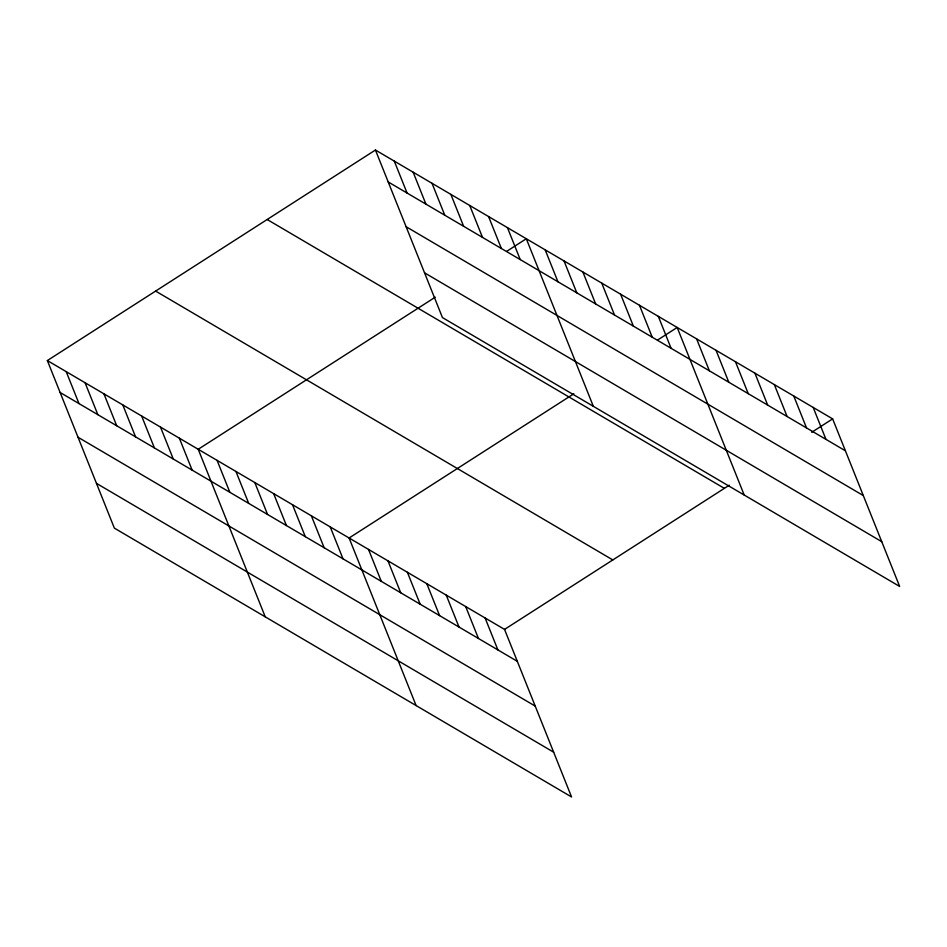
<?xml version="1.0" encoding="UTF-8"?>
<svg xmlns="http://www.w3.org/2000/svg" width="947" height="947" viewBox="0 0 947 947"><rect width="100%" height="100%" fill="white"/><g stroke="black" fill="none" stroke-linecap="round" stroke-linejoin="round"><path stroke-width="1.42" d="M47.35 360.558L504.55 629.412L571.562 796.972L114.362 528.118L47.35 360.558L375.438 150.028L832.638 418.882L899.65 586.442L442.45 317.588L375.438 150.028M435.265 297.18L198.219 449.28L265.243 616.84M506.633 251.381L526.307 238.751L593.331 406.31M573.835 393.786L349.1 538.003L416.112 705.562M657.502 340.103L677.188 327.473L744.2 495.032M504.55 629.412L729.285 485.195M811.721 432.305L832.638 418.882M388.211 181.954L845.399 450.796M406.109 226.712L863.297 495.565M424.552 272.831L881.752 541.672M267.172 219.503L724.36 488.356M155.616 291.084L612.816 559.937M60.111 392.484L517.311 661.326M78.021 437.242L535.209 706.095M96.464 483.361L553.664 752.202M813.201 407.459L825.973 439.372M793.775 396.024L806.536 427.949M774.338 384.6L787.111 416.526M754.913 373.177L767.674 405.091M735.476 361.754L748.248 393.668M716.05 350.331L728.811 382.245M696.613 338.896L709.386 370.822M658.331 316.381L671.092 348.307M639.474 305.289L652.234 337.215M620.605 294.197L633.377 326.123M601.747 283.117L614.52 315.031M582.89 272.026L595.651 303.94M564.033 260.934L576.794 292.848M545.176 249.842L557.937 281.756M507.45 227.659L520.223 259.585M488.593 216.567L501.365 248.493M469.736 205.487L482.497 237.401M450.879 194.395L463.639 226.309M432.021 183.304L444.782 215.218M413.152 172.212L425.925 204.126M394.295 161.12L407.068 193.046M485.113 617.989L497.885 649.902M465.687 606.565L478.448 638.479M446.25 595.13L459.023 627.056M426.825 583.707L439.586 615.621M407.388 572.284L420.16 604.198M387.962 560.861L400.723 592.775M368.525 549.426L381.298 581.351M330.243 526.911L343.003 558.837M311.374 515.819L324.146 547.745M292.516 504.739L305.289 536.653M273.659 493.647L286.432 525.561M254.802 482.556L267.563 514.47M235.945 471.464L248.706 503.378M217.088 460.372L229.849 492.286M179.362 438.189L192.134 470.114M160.505 427.109L173.277 459.023M141.648 416.017L154.408 447.931M122.79 404.925L135.551 436.839M103.933 393.834L116.694 425.748M85.064 382.742L97.837 414.656M66.207 371.65L78.98 403.576"/></g></svg>
